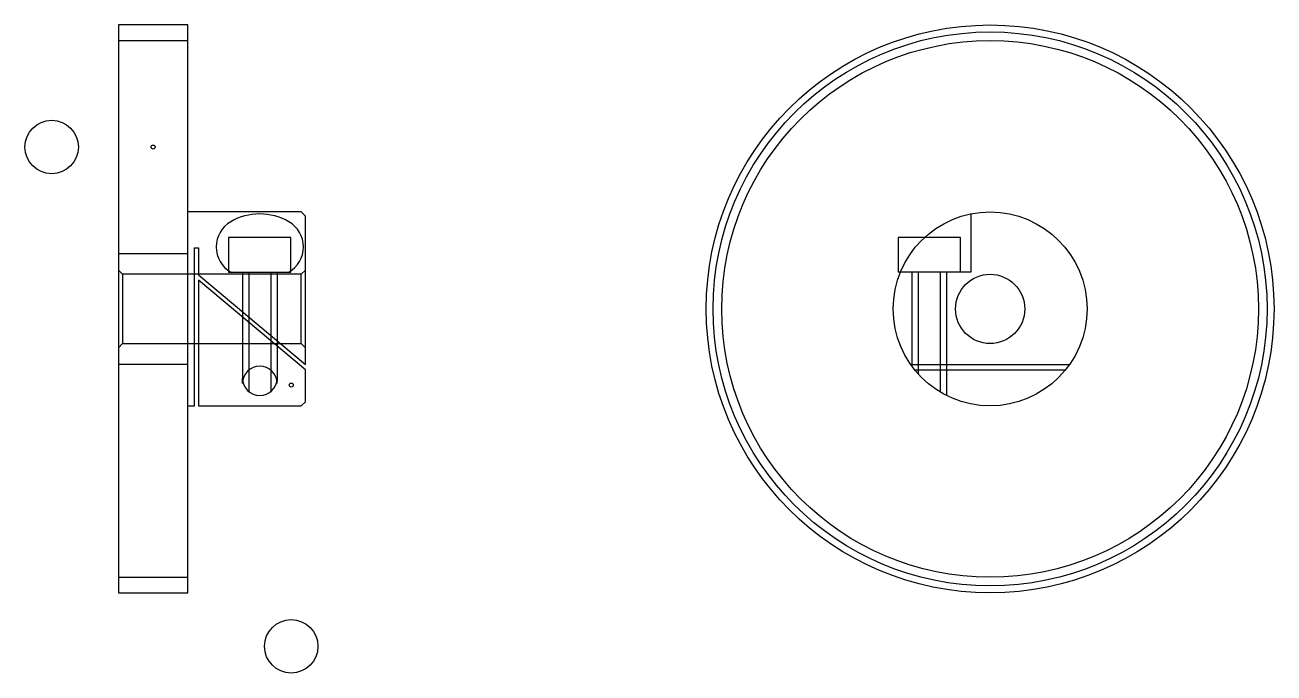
# Model space of a CAD drawing. Header units: metres. Extents: x 22.2 to 112.4, y 13.5 to 60.3.
import ezdxf

# ---------------------------------------------------------------- set-up
doc = ezdxf.new("R2010")
doc.units = ezdxf.units.M

msp = doc.modelspace()

# ---------------------------------------------------------------- linework, layer by layer
at = {"color": 4}
for p, q in [((28.938053, 59.164825), (33.938053, 59.164825)), ((37.038769, 42.449825), (41.237339, 42.449825)), ((86.147095, 35.767586), (97.605118, 35.767586)), ((86.431839, 35.389824), (97.320374, 35.389824)), ((37.888054, 34.407333), (37.888054, 34.788628)), ((40.388054, 34.407333), (40.388054, 34.788628)), ((28.938053, 20.414825), (33.938053, 20.414825))]:
    msp.add_line(p, q, dxfattribs=at)
for points in [[(28.938053, 19.289825), (28.938053, 19.289825), (33.938053, 19.289825), (33.938053, 19.289825), (33.938053, 60.289825), (33.938053, 60.289825), (28.938053, 60.289825), (28.938053, 60.289825), (28.938053, 19.289825)], [(33.938053, 32.789825), (34.420353, 32.789825), (34.420353, 44.189827), (34.709736, 44.189827), (34.709736, 42.252415), (42.438053, 35.767586), (42.438053, 46.489826), (42.138054, 46.789825), (33.938053, 46.789825)], [(36.888054, 42.449825), (41.388054, 42.449825), (41.388054, 44.949825), (36.888054, 44.949825), (36.888054, 42.449825)], [(34.709736, 32.789825), (42.138054, 32.789825), (42.438053, 33.089825), (42.438053, 35.389824), (34.709736, 41.874657), (34.709736, 32.789825)]]:
    msp.add_lwpolyline(points, dxfattribs=at)
for radius in [20.5, 19.375, 7, 2.5]:
    msp.add_circle((91.876106, 39.789825), radius, dxfattribs=at)
at = {"color": 5}
for centre, radius in [((24.115044, 51.477325), 1.929204), ((31.438053, 51.477325), 0.14469), ((41.413055, 34.289825), 0.14469), ((41.413055, 15.431417), 1.929204)]:
    msp.add_circle(centre, radius, dxfattribs=at)
at = {"color": 4}
for centre, radius, start, end in [((38.088409, 44.26786), 2.099286, 119.99998849, 240.00000297), ((39.138054, 42.449825), 4.198571, 59.99999614, 119.99999362), ((40.187695, 44.26786), 2.099286, 300.00002094, 59.99998931), ((39.138054, 34.407333), 1.25, 0, 180), ((39.138054, 34.788628), 1.25, 180, 0)]:
    msp.add_arc(centre, radius, start, end, dxfattribs=at)
at = {"layer": 'DASHDOT', "color": 7}
msp.add_circle((91.876106, 39.789825), 20, dxfattribs=at)
at = {"layer": 'HIDDEN', "color": 4}
for p, q in [((28.938053, 43.789825), (33.938053, 43.789825)), ((37.888054, 42.449825), (37.888054, 34.59798)), ((38.338051, 42.449825), (38.338051, 33.786491)), ((39.938053, 42.449825), (39.938053, 33.786491)), ((40.388054, 42.449825), (40.388054, 34.59798)), ((42.438053, 42.589825), (42.138054, 42.289825)), ((86.226105, 42.449825), (86.226105, 35.657333)), ((86.676102, 42.449825), (86.676102, 35.103676)), ((88.276108, 42.449825), (88.276108, 33.786491)), ((88.726105, 42.449825), (88.726105, 33.538628)), ((29.238052, 42.289825), (29.238052, 37.289825)), ((42.438053, 36.989826), (42.138054, 37.289825)), ((28.938053, 35.789825), (33.938053, 35.789825))]:
    msp.add_line(p, q, dxfattribs=at)
for points in [[(90.476105, 46.648396), (90.476105, 42.449825), (85.226105, 42.449825)], [(89.726105, 42.449825), (89.726105, 44.949825), (85.226105, 44.949825), (85.226105, 42.449825)], [(28.938053, 36.989826), (29.238052, 37.289825), (42.138054, 37.289825), (42.138054, 42.289825), (29.238052, 42.289825), (28.938053, 42.589825)]]:
    msp.add_lwpolyline(points, dxfattribs=at)

doc.saveas('drawing.dxf')
